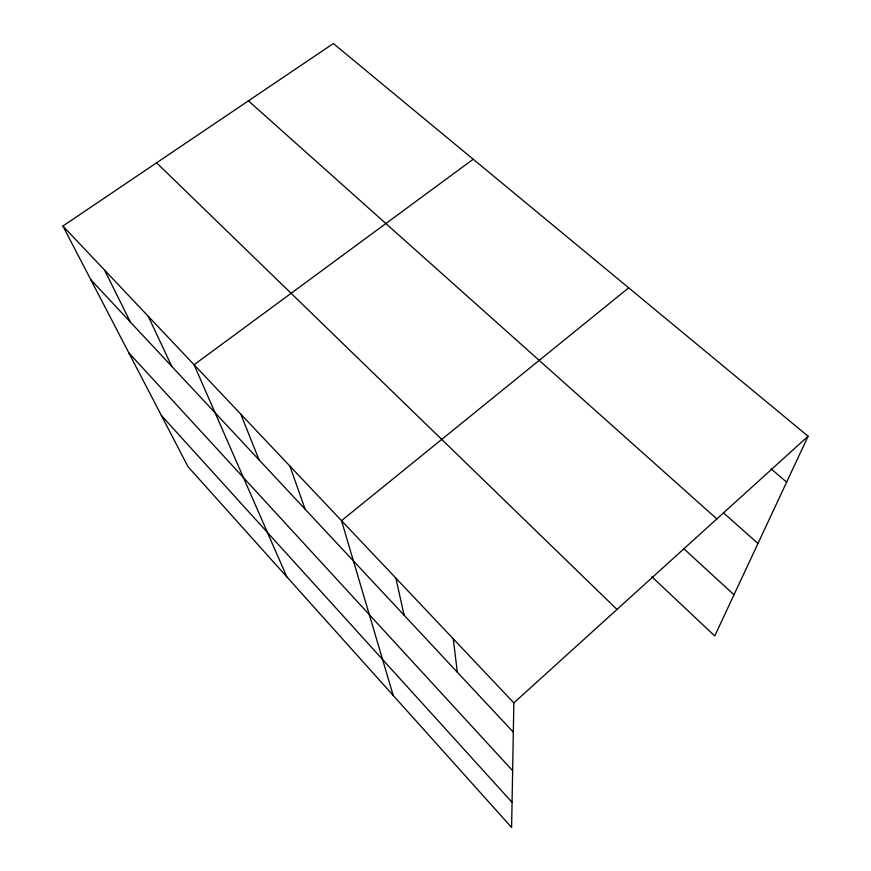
<?xml version="1.0" encoding="UTF-8"?>
<svg xmlns="http://www.w3.org/2000/svg" width="871" height="871" viewBox="0 0 871 871"><rect width="100%" height="100%" fill="white"/><g stroke="black" fill="none" stroke-linecap="round" stroke-linejoin="round"><path stroke-width="1.31" d="M62.897 226.035L513.857 702.897L511.604 827.45L187.994 466.682L62.897 226.035L333.343 43.55L808.103 436.219L714.743 635.972L651.9 576.787M513.857 702.897L808.103 436.219M628.688 287.822L341.519 520.662L393.202 695.461M473.214 159.23L194.081 364.753L286.842 576.874M771.129 468.914L786.644 482.142M723.638 512.986L757.977 543.471M248.42 100.851L716.844 518.931M683.811 548.719L734.003 594.762M156.584 162.812L616.984 609.439M90.769 279.656L513.324 732.184M128.799 352.82L512.627 770.683M161.353 415.423L512.061 802.343M104.553 270.086L130.378 322.074M148.233 316.271L171.772 366.408M240.799 414.161L259.079 459.91M289.891 466.061L305.144 509.241M395.913 578.181L404.1 615.209M453.268 638.835L457.329 672.216"/></g></svg>
